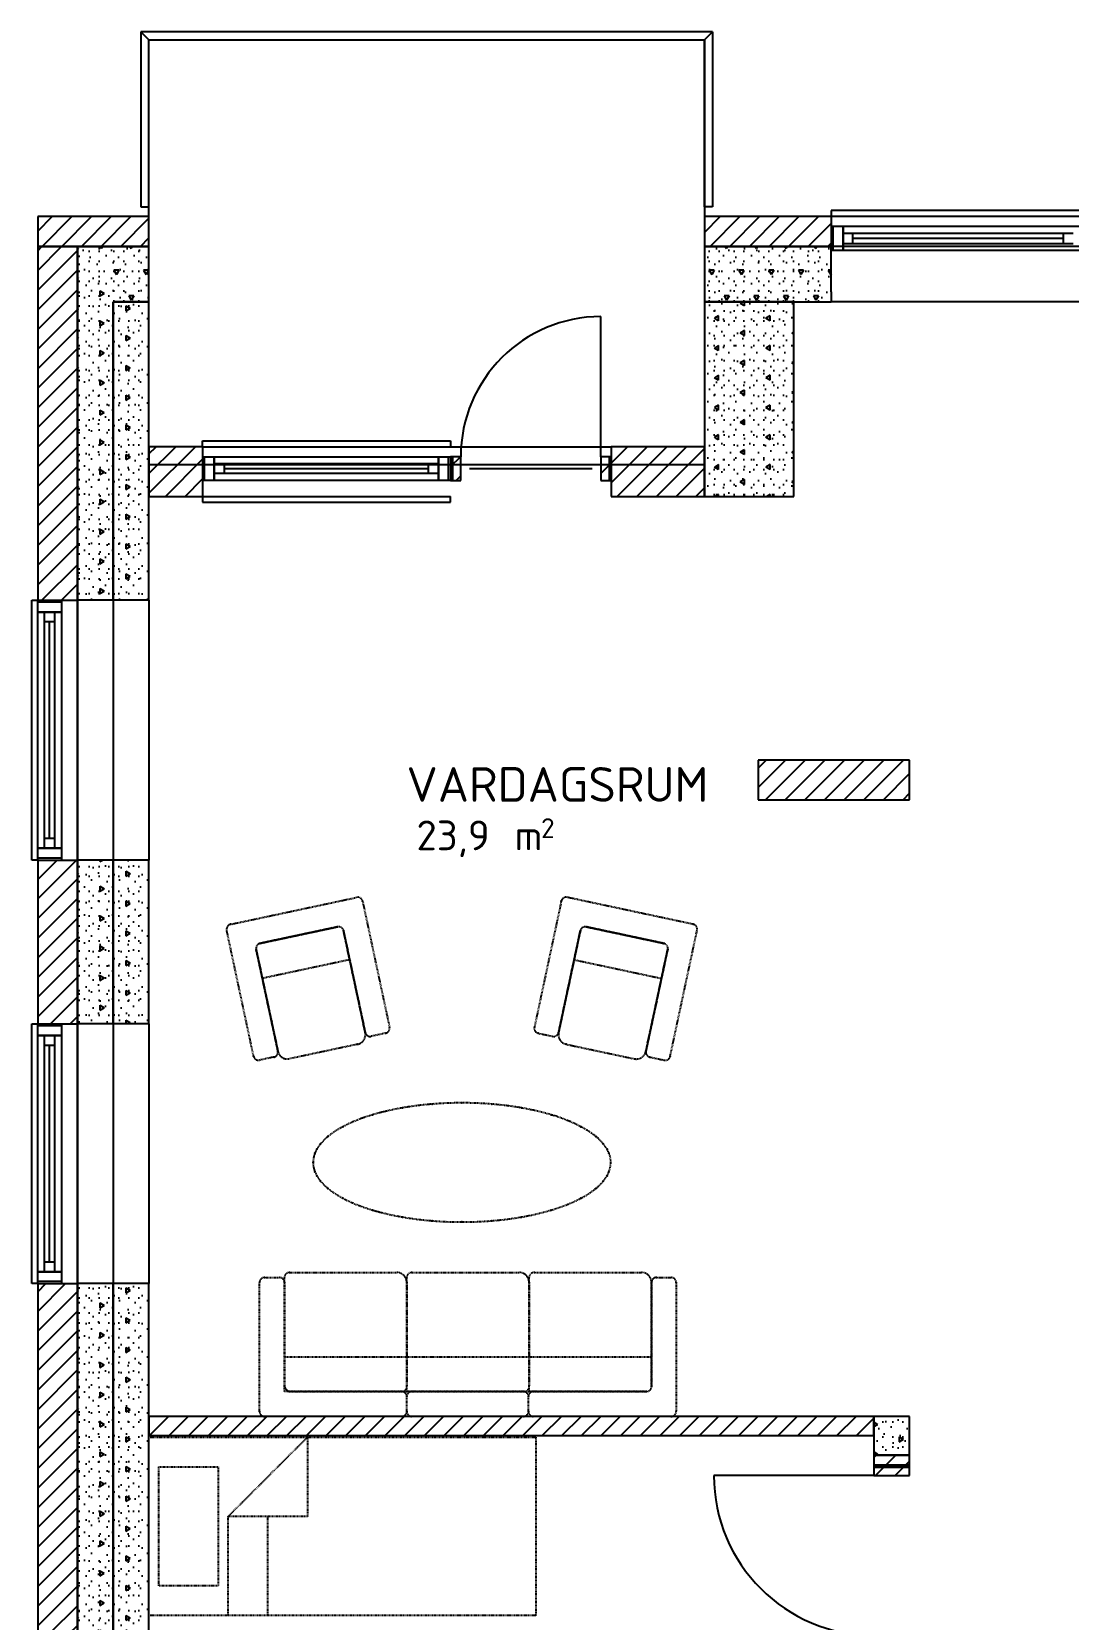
# Model space of a CAD drawing. Header units: millimetres. Extents: x -214 to 76936, y -5099 to 21069.
# Drawn here: x -214 to 5009, y 6581 to 14582 of the extents above; entities that cross this region are included whole.
import ezdxf
from ezdxf.enums import TextEntityAlignment as Align

# ---------------------------------------------------------------- set-up
doc = ezdxf.new("R2010")
doc.units = ezdxf.units.MM
doc.header["$MEASUREMENT"] = 0
doc.linetypes.add('DASHED_4', pattern=[7, 4, -3])
for name, color, linetype in [('A-01SB-----', 3, 'Continuous'), ('A-01SC-----', 7, 'Continuous'), ('A-01SJ-----', 1, 'Continuous'), ('A-27B------', 7, 'Continuous'), ('A-42-------', 1, 'Continuous'), ('A-46---C---', 4, 'DASHED_4')]:
    doc.layers.add(name, color=color, linetype=linetype)
doc.layers.add('A-A-RUA----', color=3, linetype='Continuous', lineweight=0)
doc.styles.add('ISO', font='')
doc.styles.get('ISO').set_extended_font_data('ISOCPEUR')
pattern_1 = [(270, (0, 0), (259.8076, 0), [25, -125]), (270, (129.9, -75), (259.8076, 0), [25, -125]), (330, (0, 0), (129.904, 225), [25, -125]), (330, (-3e-14, -150), (129.904, 225), [25, -125]), (30, (-5e-15, -25), (-129.904, 225), [25, -125]), (30, (-3e-14, -175), (-129.904, 225), [25, -125]), (270, (25, -5e-15), (50, 0), [0, -50, 0, -75]), (315, (25, -25), (35.35534, 35.35534), [0, -37.5, 0, -62.5])]
pattern_2 = [(180, (0, 0), (0, 259.8076), [25, -125]), (180, (-75, -129.9), (0, 259.8076), [25, -125]), (240, (0, 0), (-225, 129.904), [25, -125]), (240, (-150, 2e-14), (-225, 129.904), [25, -125]), (300, (-25, 3e-15), (225, 129.904), [25, -125]), (300, (-175, 2e-14), (225, 129.904), [25, -125]), (180, (-3e-15, -25), (0, 50), [0, -50, 0, -75]), (225, (-25, -25), (-35.35534, 35.35534), [0, -37.5, 0, -62.5])]
pattern_3 = [(45, (0, 0), (-49.49747, 49.49747), [])]

# ---------------------------------------------------------------- blocks, each defined once
blk = doc.blocks.new('VARDAGSRUM_02_31', base_point=(2531.5, 10660.2))
at = {"layer": 'A-A-RUA----', "style": 'ISO'}
for tag, height, p in [('ROOM_NAME', 175, (1674.7, 10875.5)), ('bFrame', 150, (1724.7, 10606.2)), ('DUMMY_377', 150, (2123.8, 10606.2)), ('DUMMY_378', 100, (2352.8, 10617.7))]:
    blk.add_attdef(tag, text='', height=height, dxfattribs=at).set_placement(p, align=Align.TOP_LEFT)

msp = doc.modelspace()

# ---------------------------------------------------------------- hatches: boundary and pattern name
at = {"layer": 'A-01SB-----', "linetype": 'Continuous'}
h = msp.add_hatch(dxfattribs=at)
h.set_pattern_fill('BRANDSÄKRARE', color=256, style=0, pattern_type=2)
h.set_pattern_definition(pattern_3)
h.paths.add_polyline_path([(376.2, 7506.9), (4029.7, 7506.9), (4029.7, 7602.9), (376.2, 7602.9)])
h = msp.add_hatch(dxfattribs=at)
h.set_pattern_fill('BRANDSÄKRARE', color=256, style=0, pattern_type=2)
h.set_pattern_definition(pattern_3)
h.paths.add_polyline_path([(4029.7, 7406.9), (4029.7, 7356.9), (4125.7, 7356.9), (4209.7, 7356.9), (4209.7, 7406.9)])
at = {"layer": 'A-01SC-----', "linetype": 'Continuous'}
h = msp.add_hatch(dxfattribs=at)
h.set_pattern_fill('BRANDSÄKRARE', color=256, style=0, pattern_type=2)
h.set_pattern_definition(pattern_3)
h.paths.add_polyline_path([(-183.8, 13500), (376.2, 13500), (376.2, 13650), (-183.8, 13650)])
h = msp.add_hatch(dxfattribs=at)
h.set_pattern_fill('BRANDSÄKRARE', color=256, style=0, pattern_type=2)
h.set_pattern_definition(pattern_3)
h.paths.add_polyline_path([(3176.2, 13650), (3176.2, 13500), (3814.4, 13500), (3814.4, 13600), (3814.4, 13650)])
h = msp.add_hatch(dxfattribs=at)
h.set_pattern_fill('BRANDSÄKRARE', color=256, style=0, pattern_type=2)
h.set_pattern_definition(pattern_3)
h.paths.add_polyline_path([(-183.8, 13499), (-183.8, 11717), (-63.8, 11717), (16.2, 11717), (16.2, 13499)])
h = msp.add_hatch(dxfattribs=at)
h.set_pattern_fill('BETONG__STD_', color=256, style=0, pattern_type=2)
h.set_pattern_definition(pattern_1)
h.paths.add_polyline_path([(196.2, 13220), (16.2, 13500), (16.2, 11717), (196.2, 11717)])
h = msp.add_hatch(dxfattribs=at)
h.set_pattern_fill('BETONG__STD_', color=256, style=0, pattern_type=2)
h.set_pattern_definition(pattern_2)
h.paths.add_polyline_path([(196.2, 13220), (376.2, 13220), (376.2, 13500), (16.2, 13500)])
h = msp.add_hatch(dxfattribs=at)
h.set_pattern_fill('BETONG__STD_', color=256, style=0, pattern_type=2)
h.set_pattern_definition(pattern_2)
h.paths.add_polyline_path([(3814.4, 13220), (3814.4, 13500), (3176.2, 13500), (3176.2, 13220)])
h = msp.add_hatch(dxfattribs=at)
h.set_pattern_fill('BRANDSÄKRARE', color=256, style=0, pattern_type=2)
h.set_pattern_definition(pattern_3)
h.paths.add_polyline_path([(376.2, 12490), (376.2, 12240), (646.2, 12240), (646.2, 12320), (646.2, 12440), (646.2, 12490)])
h = msp.add_hatch(dxfattribs=at)
h.set_pattern_fill('BRANDSÄKRARE', color=256, style=0, pattern_type=2)
h.set_pattern_definition(pattern_3)
h.paths.add_polyline_path([(2706.2, 12440), (2706.2, 12320), (2706.2, 12240), (3176.2, 12240), (3176.2, 12490), (2706.2, 12490)])
h = msp.add_hatch(dxfattribs=at)
h.set_pattern_fill('BRANDSÄKRARE', color=256, style=0, pattern_type=2)
h.set_pattern_definition(pattern_3)
h.paths.add_polyline_path([(-183.8, 9582.2), (-63.8, 9582.2), (16.2, 9582.2), (16.2, 10407), (-63.8, 10407), (-183.8, 10407)])
h = msp.add_hatch(dxfattribs=at)
h.set_pattern_fill('BETONG__STD_', color=256, style=0, pattern_type=2)
h.set_pattern_definition(pattern_1)
h.paths.add_polyline_path([(196.2, 10407), (16.2, 10407), (16.2, 9582.2), (196.2, 9582.2)])
h = msp.add_hatch(dxfattribs=at)
h.set_pattern_fill('BRANDSÄKRARE', color=256, style=0, pattern_type=2)
h.set_pattern_definition(pattern_3)
h.paths.add_polyline_path([(-183.8, 6508.9), (-133.8, 6508.9), (-13.8, 6508.9), (16.2, 6508.9), (16.2, 8272.2), (-63.8, 8272.2), (-183.8, 8272.2)])
h = msp.add_hatch(dxfattribs=at)
h.set_pattern_fill('BETONG__STD_', color=256, style=0, pattern_type=2)
h.set_pattern_definition(pattern_1)
h.paths.add_polyline_path([(196.2, 8272.2), (16.2, 8272.2), (16.2, 6508.9), (196.2, 6508.9)])
at = {"layer": 'A-27B------', "linetype": 'Continuous'}
h = msp.add_hatch(dxfattribs=at)
h.set_pattern_fill('BETONG__STD_', color=256, style=0, pattern_type=2)
h.set_pattern_definition(pattern_1)
h.paths.add_polyline_path([(376.2, 13220), (196.2, 13220), (196.2, 11717), (376.2, 11717)])
h = msp.add_hatch(dxfattribs=at)
h.set_pattern_fill('BETONG__STD_', color=256, style=0, pattern_type=2)
h.set_pattern_definition([(90, (0, 0), (-259.8076, 0), [25, -125]), (90, (-129.9, 75), (-259.8076, 0), [25, -125]), (150, (0, 0), (129.904, 225), [25, -125]), (150, (9e-15, 150), (129.904, 225), [25, -125]), (210, (2e-15, 25), (-129.904, 225), [25, -125]), (210, (1e-14, 175), (-129.904, 225), [25, -125]), (90, (-25, 2e-15), (-50, 0), [0, -50, 0, -75]), (135, (-25, 25), (35.35534, 35.35534), [0, -37.5, 0, -62.5])])
h.paths.add_polyline_path([(3176.2, 13220), (3176.2, 12240), (3626.2, 12240), (3626.2, 13220)])
h = msp.add_hatch(dxfattribs=at)
h.set_pattern_fill('BRANDSÄKRARE', color=256, style=0, pattern_type=2)
h.set_pattern_definition(pattern_3)
h.paths.add_polyline_path([(3446.2, 10711), (4209.7, 10711), (4209.7, 10911), (3446.2, 10911)])
h = msp.add_hatch(dxfattribs=at)
h.set_pattern_fill('BETONG__STD_', color=256, style=0, pattern_type=2)
h.set_pattern_definition(pattern_1)
h.paths.add_polyline_path([(376.2, 10407), (196.2, 10407), (196.2, 9582.2), (376.2, 9582.2)])
h = msp.add_hatch(dxfattribs=at)
h.set_pattern_fill('BETONG__STD_', color=256, style=0, pattern_type=2)
h.set_pattern_definition(pattern_1)
h.paths.add_polyline_path([(376.2, 8272.2), (196.2, 8272.2), (196.2, 6508.9), (376.2, 6508.9)])
h = msp.add_hatch(dxfattribs=at)
h.set_pattern_fill('BETONG__STD_', color=256, style=0, pattern_type=2)
h.set_pattern_definition(pattern_1)
h.paths.add_polyline_path([(4029.7, 7602.9), (4029.7, 7406.9), (4209.7, 7406.9), (4209.7, 7602.9)])
at = {"layer": 'A-42-------', "linetype": 'Continuous'}
h = msp.add_hatch(dxfattribs=at)
h.set_pattern_fill('BRANDSÄKRARE', color=256, style=0, pattern_type=2)
h.set_pattern_definition(pattern_3)
h.paths.add_polyline_path([(1948.2, 12320), (1948.2, 12440), (1896.2, 12440), (1896.2, 12320)])
h = msp.add_hatch(dxfattribs=at)
h.set_pattern_fill('BRANDSÄKRARE', color=256, style=0, pattern_type=2)
h.set_pattern_definition(pattern_3)
h.paths.add_polyline_path([(2706.2, 12320), (2706.2, 12440), (2654.2, 12440), (2654.2, 12320)])
h = msp.add_hatch(dxfattribs=at)
h.set_pattern_fill('BRANDSÄKRARE', color=256, style=0, pattern_type=2)
h.set_pattern_definition(pattern_3)
h.paths.add_polyline_path([(4209.7, 7356.9), (4029.7, 7356.9), (4029.7, 7304.9), (4209.7, 7304.9)])

# ---------------------------------------------------------------- linework, layer by layer
at = {"layer": 'A-01SB-----'}
for p, q in [((4029.7, 7356.9), (4125.7, 7356.9)), ((4125.7, 7356.9), (4209.7, 7356.9))]:
    msp.add_line(p, q, dxfattribs=at)
at = {"layer": 'A-01SB-----', "flags": 128}
for points in [[(4029.7, 7602.9), (376.2, 7602.9)], [(376.2, 7602.9), (376.2, 7506.9)], [(4029.7, 7506.9), (4029.7, 7602.9)], [(376.2, 7506.9), (4029.7, 7506.9)], [(4029.7, 7406.9), (4029.7, 7356.9)], [(4209.7, 7406.9), (4029.7, 7406.9)], [(4209.7, 7356.9), (4209.7, 7406.9)]]:
    msp.add_lwpolyline(points, dxfattribs=at)
at = {"layer": 'A-01SC-----'}
for p, q in [((3814.4, 13650), (3814.4, 13600)), ((3814.4, 13600), (3814.4, 13500)), ((646.2, 12490), (646.2, 12440)), ((2706.2, 12490), (2706.2, 12440)), ((646.2, 12440), (646.2, 12320)), ((2706.2, 12440), (2706.2, 12320)), ((646.2, 12320), (646.2, 12240)), ((2706.2, 12320), (2706.2, 12240)), ((-183.8, 11717), (-63.8, 11717)), ((-63.8, 11717), (16.2, 11717)), ((-183.8, 10407), (-63.8, 10407)), ((-63.8, 10407), (16.2, 10407)), ((-183.8, 9582.2), (-63.8, 9582.2)), ((-63.8, 9582.2), (16.2, 9582.2)), ((-183.8, 8272.2), (-63.8, 8272.2)), ((-63.8, 8272.2), (16.2, 8272.2))]:
    msp.add_line(p, q, dxfattribs=at)
at = {"layer": 'A-01SC-----', "flags": 128}
for points in [[(376.2, 13650), (-183.8, 13650)], [(-183.8, 13650), (-183.8, 13500)], [(376.2, 13500), (376.2, 13650)], [(3814.4, 13650), (3176.2, 13650)], [(3176.2, 13650), (3176.2, 13500)], [(-183.8, 13500), (376.2, 13500)], [(-183.8, 13499), (-183.8, 11717)], [(16.2, 13499), (-183.8, 13499)], [(16.2, 13500), (16.2, 11717)], [(376.2, 13500), (16.2, 13500)], [(16.2, 11717), (16.2, 13499)], [(376.2, 13220), (376.2, 13500)], [(3814.4, 13500), (3176.2, 13500)], [(3176.2, 13500), (3176.2, 13220)], [(3176.2, 13500), (3814.4, 13500)], [(196.2, 11717), (196.2, 13220)], [(196.2, 13220), (376.2, 13220)], [(3176.2, 13220), (3814.4, 13220)], [(646.2, 12490), (376.2, 12490)], [(376.2, 12490), (376.2, 12240)], [(3176.2, 12490), (2706.2, 12490)], [(3176.2, 12240), (3176.2, 12490)], [(376.2, 12240), (646.2, 12240)], [(2706.2, 12240), (3176.2, 12240)], [(-183.8, 10407), (-183.8, 9582.2)], [(16.2, 10407), (16.2, 9582.2)], [(16.2, 9582.2), (16.2, 10407)], [(196.2, 9582.2), (196.2, 10407)], [(-183.8, 8272.2), (-183.8, 6508.9)], [(16.2, 8272.2), (16.2, 6508.9)], [(16.2, 6508.9), (16.2, 8272.2)], [(196.2, 6508.9), (196.2, 8272.2)]]:
    msp.add_lwpolyline(points, dxfattribs=at)
at = {"layer": 'A-01SJ-----'}
for p, q in [((3216.2, 14581.6), (336.2, 14581.6)), ((336.2, 14581.6), (376.2, 14541.6)), ((376.2, 14541.6), (336.2, 14581.6)), ((336.2, 14581.6), (336.2, 13700)), ((3176.2, 14541.6), (3216.2, 14581.6)), ((3176.2, 14541.6), (3216.2, 14581.6)), ((3216.2, 14581.6), (3216.2, 13700)), ((376.2, 14541.6), (3176.2, 14541.6)), ((376.2, 13700), (376.2, 14541.6)), ((3176.2, 13700), (3176.2, 14541.6)), ((336.2, 13700), (376.2, 13700)), ((3216.2, 13700), (3176.2, 13700))]:
    msp.add_line(p, q, dxfattribs=at)
at = {"layer": 'A-01SJ-----', "flags": 128}
msp.add_lwpolyline([(3176.2, 12399.7), (376.2, 12399.7), (376.2, 14541.6), (3176.2, 14541.6)], close=True, dxfattribs=at)
at = {"layer": 'A-27B------', "flags": 128}
for points in [[(376.2, 13220), (196.2, 13220)], [(196.2, 13220), (196.2, 11717)], [(376.2, 11717), (376.2, 13220)], [(3176.2, 13220), (3176.2, 12240)], [(3626.2, 13220), (3176.2, 13220)], [(3626.2, 12240), (3626.2, 13220)], [(3176.2, 12240), (3626.2, 12240)], [(4209.7, 10911), (3446.2, 10911)], [(3446.2, 10911), (3446.2, 10711)], [(4209.7, 10711), (4209.7, 10911)], [(3446.2, 10711), (4209.7, 10711)], [(196.2, 10407), (196.2, 9582.2)], [(376.2, 9582.2), (376.2, 10407)], [(196.2, 8272.2), (196.2, 6508.9)], [(376.2, 6508.9), (376.2, 8272.2)], [(4029.7, 7602.9), (4029.7, 7406.9)], [(4209.7, 7602.9), (4029.7, 7602.9)], [(4209.7, 7406.9), (4209.7, 7602.9)], [(4029.7, 7406.9), (4209.7, 7406.9)]]:
    msp.add_lwpolyline(points, dxfattribs=at)
at = {"layer": 'A-42-------'}
for p, q in [((6324.4, 13680), (3814.4, 13680)), ((3814.4, 13680), (3814.4, 13650)), ((6324.4, 13650), (3814.4, 13650)), ((3874.4, 13600), (3814.4, 13600)), ((3814.4, 13600), (3814.4, 13500)), ((3824.4, 13480), (3824.4, 13600)), ((6264.4, 13600), (3874.4, 13600)), ((3874.4, 13600), (3874.4, 13515)), ((3874.4, 13515), (3874.4, 13600)), ((3924.4, 13565), (3874.4, 13565)), ((3874.4, 13565), (3874.4, 13515)), ((4984.4, 13565), (3924.4, 13565)), ((3924.4, 13515), (3924.4, 13565)), ((4984.4, 13540), (3924.4, 13540)), ((5034.4, 13565), (4984.4, 13565)), ((4984.4, 13565), (4984.4, 13515)), ((3814.4, 13270), (3814.4, 13500)), ((6324.4, 13500), (3814.4, 13500)), ((6324.4, 13500), (3814.4, 13500)), ((3814.4, 13480), (3874.4, 13480)), ((3874.4, 13515), (3874.4, 13480)), ((3874.4, 13480), (3874.4, 13515)), ((3874.4, 13515), (3924.4, 13515)), ((3874.4, 13480), (6264.4, 13480)), ((3924.4, 13515), (4984.4, 13515)), ((4984.4, 13515), (5034.4, 13515)), ((3814.4, 13270), (3814.4, 13220)), ((6324.4, 13220), (3814.4, 13220)), ((2654.2, 12440), (2654.2, 13146)), ((646.2, 12490), (646.2, 12520)), ((646.2, 12520), (1896.2, 12520)), ((646.2, 12490), (1896.2, 12490)), ((1896.2, 12520), (1896.2, 12490)), ((1896.2, 12490), (2706.2, 12490)), ((646.2, 12440), (706.2, 12440)), ((646.2, 12440), (646.2, 12320)), ((656.2, 12320), (656.2, 12440)), ((706.2, 12440), (1836.2, 12440)), ((706.2, 12355), (706.2, 12440)), ((706.2, 12440), (706.2, 12355)), ((706.2, 12405), (756.2, 12405)), ((706.2, 12355), (706.2, 12405)), ((756.2, 12405), (1786.2, 12405)), ((756.2, 12405), (756.2, 12355)), ((1786.2, 12355), (1786.2, 12405)), ((1786.2, 12405), (1836.2, 12405)), ((1836.2, 12440), (1836.2, 12355)), ((1836.2, 12355), (1836.2, 12440)), ((1836.2, 12440), (1896.2, 12440)), ((1836.2, 12405), (1836.2, 12355)), ((1886.2, 12320), (1886.2, 12440)), ((1896.2, 12440), (1896.2, 12320)), ((1948.2, 12440), (1896.2, 12440)), ((1896.2, 12440), (1896.2, 12320)), ((1896.2, 12440), (1896.2, 12320)), ((1906.2, 12440), (1906.2, 12320)), ((1948.2, 12320), (1948.2, 12440)), ((2706.2, 12440), (2654.2, 12440)), ((2654.2, 12440), (2654.2, 12320)), ((2696.2, 12440), (2696.2, 12320)), ((2706.2, 12320), (2706.2, 12440)), ((2706.2, 12440), (2706.2, 12320)), ((706.2, 12320), (706.2, 12355)), ((706.2, 12355), (706.2, 12320)), ((756.2, 12355), (706.2, 12355)), ((756.2, 12380), (1786.2, 12380)), ((1786.2, 12355), (756.2, 12355)), ((1836.2, 12355), (1786.2, 12355)), ((1836.2, 12355), (1836.2, 12320)), ((1836.2, 12320), (1836.2, 12355)), ((1992.2, 12380), (2610.2, 12380)), ((706.2, 12320), (646.2, 12320)), ((1836.2, 12320), (706.2, 12320)), ((1896.2, 12320), (1836.2, 12320)), ((1896.2, 12320), (1948.2, 12320)), ((2654.2, 12320), (2706.2, 12320)), ((646.2, 12240), (1896.2, 12240)), ((646.2, 12240), (646.2, 12210)), ((646.2, 12210), (1896.2, 12210)), ((1896.2, 12210), (1896.2, 12240)), ((-213.8, 10407), (-213.8, 11717)), ((-213.8, 11717), (-183.8, 11717)), ((-183.8, 10407), (-183.8, 11717)), ((-183.8, 11657), (-183.8, 11717)), ((-183.8, 11717), (-63.8, 11717)), ((-63.8, 11707), (-183.8, 11707)), ((-63.8, 11717), (-63.8, 11657)), ((196.2, 11717), (16.2, 11717)), ((16.2, 11717), (16.2, 10407)), ((16.2, 10407), (16.2, 11717)), ((196.2, 11717), (196.2, 10407)), ((376.2, 11717), (196.2, 11717)), ((196.2, 11717), (196.2, 10407)), ((376.2, 11717), (376.2, 10407)), ((-183.8, 11657), (-98.8, 11657)), ((-183.8, 10467), (-183.8, 11657)), ((-98.8, 11657), (-183.8, 11657)), ((-148.8, 11607), (-148.8, 11657)), ((-148.8, 11657), (-98.8, 11657)), ((-148.8, 10517), (-148.8, 11607)), ((-98.8, 11607), (-148.8, 11607)), ((-123.8, 10517), (-123.8, 11607)), ((-98.8, 11657), (-63.8, 11657)), ((-63.8, 11657), (-98.8, 11657)), ((-98.8, 11657), (-98.8, 11607)), ((-98.8, 11607), (-98.8, 10517)), ((-63.8, 11657), (-63.8, 10467)), ((-148.8, 10467), (-148.8, 10517)), ((-148.8, 10517), (-98.8, 10517)), ((-98.8, 10517), (-98.8, 10467)), ((-183.8, 10407), (-213.8, 10407)), ((-98.8, 10467), (-183.8, 10467)), ((-183.8, 10407), (-183.8, 10467)), ((-183.8, 10467), (-98.8, 10467)), ((-63.8, 10417), (-183.8, 10417)), ((-183.8, 10407), (-63.8, 10407)), ((-98.8, 10467), (-148.8, 10467)), ((-63.8, 10467), (-98.8, 10467)), ((-98.8, 10467), (-63.8, 10467)), ((-63.8, 10467), (-63.8, 10407)), ((196.2, 10407), (16.2, 10407)), ((376.2, 10407), (196.2, 10407)), ((-213.8, 8272.2), (-213.8, 9582.2)), ((-213.8, 9582.2), (-183.8, 9582.2)), ((-183.8, 8272.2), (-183.8, 9582.2)), ((-183.8, 9522.2), (-183.8, 9582.2)), ((-183.8, 9582.2), (-63.8, 9582.2)), ((-63.8, 9572.2), (-183.8, 9572.2)), ((-183.8, 9522.2), (-98.8, 9522.2)), ((-183.8, 8332.2), (-183.8, 9522.2)), ((-98.8, 9522.2), (-183.8, 9522.2)), ((-148.8, 9472.2), (-148.8, 9522.2)), ((-148.8, 9522.2), (-98.8, 9522.2)), ((-98.8, 9522.2), (-63.8, 9522.2)), ((-63.8, 9522.2), (-98.8, 9522.2)), ((-98.8, 9522.2), (-98.8, 9472.2)), ((-63.8, 9582.2), (-63.8, 9522.2)), ((-63.8, 9522.2), (-63.8, 8332.2)), ((196.2, 9582.2), (16.2, 9582.2)), ((16.2, 9582.2), (16.2, 8272.2)), ((16.2, 8272.2), (16.2, 9582.2)), ((196.2, 9582.2), (196.2, 8272.2)), ((376.2, 9582.2), (196.2, 9582.2)), ((196.2, 9582.2), (196.2, 8272.2)), ((376.2, 9582.2), (376.2, 8272.2)), ((-148.8, 8382.2), (-148.8, 9472.2)), ((-98.8, 9472.2), (-148.8, 9472.2)), ((-123.8, 8382.2), (-123.8, 9472.2)), ((-98.8, 9472.2), (-98.8, 8382.2)), ((-98.8, 8332.2), (-183.8, 8332.2)), ((-183.8, 8272.2), (-183.8, 8332.2)), ((-183.8, 8332.2), (-98.8, 8332.2)), ((-148.8, 8332.2), (-148.8, 8382.2)), ((-148.8, 8382.2), (-98.8, 8382.2)), ((-98.8, 8332.2), (-148.8, 8332.2)), ((-98.8, 8382.2), (-98.8, 8332.2)), ((-63.8, 8332.2), (-98.8, 8332.2)), ((-98.8, 8332.2), (-63.8, 8332.2)), ((-63.8, 8332.2), (-63.8, 8272.2)), ((-183.8, 8272.2), (-213.8, 8272.2)), ((-63.8, 8282.2), (-183.8, 8282.2)), ((-183.8, 8272.2), (-63.8, 8272.2)), ((196.2, 8272.2), (16.2, 8272.2)), ((376.2, 8272.2), (196.2, 8272.2)), ((4029.7, 7304.9), (3223.7, 7304.9)), ((4209.7, 7356.9), (4029.7, 7356.9)), ((4029.7, 7356.9), (4029.7, 7304.9)), ((4029.7, 7356.9), (4125.7, 7356.9)), ((4029.7, 7346.9), (4209.7, 7346.9)), ((4029.7, 7304.9), (4209.7, 7304.9)), ((4209.7, 7304.9), (4209.7, 7356.9))]:
    msp.add_line(p, q, dxfattribs=at)
for centre, radius, start, end in [((2654.2, 12440), 706, 90, 180), ((4029.7, 7304.9), 806, 180, 270)]:
    msp.add_arc(centre, radius, start, end, dxfattribs=at)
at = {"layer": 'A-46---C---'}
for p, q in [((787.9, 10083), (1423.6, 10218.8)), ((1453.2, 10199.6), (1589, 9563.9)), ((2454.7, 10199.6), (2319, 9563.9)), ((3120, 10083), (2484.4, 10218.8)), ((904.4, 9417.7), (768.7, 10053.4)), ((1327.4, 10070.4), (936.3, 9986.9)), ((936.3, 9986.9), (1327.4, 10070.4)), ((1466.7, 9537.8), (1357.1, 10051.2)), ((1357.1, 10051.2), (1466.8, 9537.3)), ((2550.8, 10051.2), (2441.1, 9537.3)), ((2441.2, 9537.8), (2550.8, 10051.2)), ((2580.5, 10070.4), (2971.7, 9986.9)), ((2971.7, 9986.9), (2580.5, 10070.4)), ((3003.5, 9417.7), (3139.3, 10053.4)), ((917, 9957.2), (1026.8, 9443.3)), ((1026.8, 9443.3), (917, 9957.2)), ((2990.9, 9957.2), (2881.2, 9443.3)), ((2881.2, 9443.3), (2990.9, 9957.2)), ((1388.4, 9904.5), (948.4, 9810.5)), ((2519.5, 9904.5), (2959.6, 9810.5)), ((1569.8, 9534.2), (1496.4, 9518.6)), ((1589, 9563.9), (1589, 9563.8)), ((2319, 9563.9), (2318.9, 9563.8)), ((2338.2, 9534.2), (2411.5, 9518.6)), ((1428.8, 9478.5), (1085.5, 9405.3)), ((2479.2, 9478.5), (2822.4, 9405.3)), ((1007.4, 9414.1), (934.1, 9398.5)), ((2900.5, 9414.1), (2973.9, 9398.5)), ((1085.6, 8327.9), (1626.3, 8327.9)), ((1702.3, 8327.9), (2243, 8327.9)), ((2319, 8327.9), (2859.7, 8327.9)), ((934.2, 7627.9), (934.2, 8277.9)), ((959.2, 8302.9), (1034.2, 8302.9)), ((1059.2, 7727.9), (1059.2, 8302.9)), ((1059.2, 8277.9), (1059.2, 7752.9)), ((1675.8, 7727.9), (1675.8, 8302.9)), ((1675.8, 8278.4), (1675.8, 7752.9)), ((2292.5, 7727.9), (2292.5, 8302.9)), ((2292.5, 8278.4), (2292.5, 7752.9)), ((2909.2, 7752.9), (2909.2, 8278.4)), ((2909.2, 8278.4), (2909.2, 7752.9)), ((2934.2, 8302.9), (3009.2, 8302.9)), ((3034.2, 8277.9), (3034.2, 7627.9)), ((1059.2, 7902.9), (2909.2, 7902.9)), ((1650.8, 7727.9), (1059.2, 7727.9)), ((1084.2, 7727.9), (2884.2, 7727.9)), ((2267.5, 7727.9), (1675.8, 7727.9)), ((1675.8, 7627.9), (1675.8, 7702.9)), ((1675.8, 7627.9), (1675.8, 7702.9)), ((2288.9, 7627.9), (2288.9, 7702.9)), ((2288.9, 7627.9), (2288.9, 7702.9)), ((2884.2, 7727.9), (2292.5, 7727.9)), ((3009.2, 7602.9), (959.2, 7602.9)), ((376.2, 6598.9), (376.2, 7498.9)), ((376.2, 7498.9), (2326.2, 7498.9)), ((776.2, 7098.9), (1176.2, 7498.9)), ((1176.2, 7498.9), (1176.2, 7098.9)), ((2326.2, 7498.9), (2326.2, 6598.9)), ((426.2, 6748.9), (426.2, 7348.9)), ((426.2, 7348.9), (726.2, 7348.9)), ((726.2, 7348.9), (726.2, 6748.9)), ((1176.2, 7098.9), (776.2, 7098.9)), ((776.2, 6598.9), (776.2, 7098.9)), ((976.2, 6598.9), (976.2, 7098.9)), ((726.2, 6748.9), (426.2, 6748.9)), ((2326.2, 6598.9), (376.2, 6598.9))]:
    msp.add_line(p, q, dxfattribs=at)
for centre, radius, start, end in [((1429.2, 10195), 24.5, 10.79598, 103.31379), ((2478.7, 10195), 24.5, 76.68621, 169.20402), ((793.1, 10058.6), 25, 102.05489, 192.05489), ((3114.8, 10058.6), 25, 347.94511, 77.94511), ((1332.7, 10046), 25, 12.05489, 102.05489), ((1332.7, 10046), 25, 12.05489, 102.05489), ((2575.3, 10046), 25, 77.94511, 167.94511), ((2575.3, 10046), 25, 77.94511, 167.94511), ((941.5, 9962.5), 25, 102.05489, 192.05489), ((941.5, 9962.5), 25, 102.05489, 192.05489), ((2966.5, 9962.5), 25, 347.94511, 77.94511), ((2966.5, 9962.5), 25, 347.94511, 77.94511), ((1418.4, 9527), 49.5, 282.05489, 12.05489), ((1491.2, 9543), 25, 192.05489, 282.05489), ((1564.5, 9558.7), 25, 282.05552, 11.73523), ((2343.4, 9558.7), 25, 168.26477, 257.94448), ((2416.8, 9543), 25, 257.94511, 347.94511), ((2489.5, 9527), 49.5, 167.94511, 257.94511), ((1002.2, 9438.6), 25, 282.06184, 10.94437), ((1075.2, 9453.7), 49.5, 192.05489, 282.05489), ((2832.7, 9453.7), 49.5, 257.94511, 347.94511), ((2905.7, 9438.6), 25, 169.05563, 257.93816), ((928.9, 9422.9), 25, 192.05489, 282.05489), ((2979.1, 9422.9), 25, 257.94511, 347.94511), ((1730.8, 8338.2), 816.8, 106.12558, 117.47725), ((1876.1, 7865.3), 1311.4, 99.7511, 106.48402), ((1937.9, 7516.7), 1665.5, 94.61143, 99.81476), ((1953.5, 7335.4), 1847.5, 89.98544, 94.64248), ((1954.4, 7334.3), 1848.6, 85.35889, 90.01319), ((1970.6, 7521.1), 1661, 80.1783, 85.39551), ((2034.9, 7878.4), 1298, 73.48122, 80.28366), ((2174.8, 8332.5), 822.9, 62.56535, 73.83182), ((1561.8, 8664.5), 449.3, 117.55205, 129.01299), ((2342.4, 8658.8), 456, 51.07265, 62.36232), ((1391.6, 8852.3), 194.8, 140.39326, 150.00048), ((1451.4, 8801.7), 273.2, 129.14709, 140.22613), ((2454.9, 8800.2), 275.4, 39.81838, 50.80839), ((2516.3, 8852.3), 194.9, 30.00168, 39.60458), ((1330.9, 8882.3), 126.9, 157.76542, 179.73343), ((1331, 8883.5), 127.1, 180.2769, 202.22425), ((1357.9, 8872.2), 155.7, 150.12546, 158.08159), ((2549.5, 8871.9), 156.3, 21.93322, 29.85973), ((2580, 8882.9), 124, 337.49888, 22.50112), ((1358.5, 8893.9), 156.5, 201.9369, 209.85604), ((1390.7, 8912.8), 193.8, 209.97301, 219.63326), ((2518.9, 8911.7), 191.8, 320.31695, 330.07679), ((2550.1, 8893.5), 155.7, 330.12531, 338.08175), ((1455.2, 8967.8), 278.5, 219.88007, 230.7467), ((1561.8, 9101.1), 449.2, 230.98681, 242.44815), ((2345, 9103), 451.5, 297.5802, 308.98483), ((2454.1, 8966.4), 276.6, 309.21566, 320.15756), ((1731.6, 9429.4), 818.9, 242.53735, 253.85982), ((1873.1, 9887.6), 1298.3, 253.48201, 260.28288), ((2034.7, 9888.4), 1299.1, 279.7192, 286.51592), ((2178.7, 9423.5), 812.5, 286.0956, 297.50723), ((1937.3, 10244.3), 1660.7, 260.17784, 265.39598), ((1953.5, 10430.4), 1847.6, 265.35763, 270.01445), ((1954.4, 10431.3), 1848.4, 269.98665, 274.64128), ((1971.1, 10240.8), 1657.2, 274.59844, 279.82774), ((1084.9, 8302.2), 25.7, 88.36988, 178.36988), ((1626.3, 8278.4), 49.5, 359.99999, 89.99999), ((1701.6, 8302.2), 25.7, 88.36988, 178.36988), ((2243, 8278.4), 49.5, 359.99999, 89.99999), ((2318.2, 8302.2), 25.7, 88.36988, 178.36988), ((2859.7, 8278.4), 49.5, 359.99999, 89.99999), ((959.2, 8277.8), 25.1, 90.16016, 179.83987), ((1034.2, 8277.9), 25, 359.99999, 89.99999), ((2934.2, 8277.9), 25, 90.00697, 178.8895), ((3009.2, 8277.9), 25, 359.99999, 89.99999), ((1103.3, 7772), 48, 203.40231, 246.59766), ((1650.8, 7752.9), 25, 270.00001, 0.00001), ((1650.8, 7702.9), 25, 0, 90), ((1700.8, 7702.9), 25, 90, 180), ((2263.9, 7702.9), 25, 0, 90), ((2267.5, 7752.9), 25, 270.00001, 0.00001), ((2313.9, 7702.9), 25, 90, 180), ((2884.2, 7752.9), 25, 270.00001, 0.00001), ((2884.2, 7752.9), 25, 270.00001, 0.00001), ((958.6, 7627.4), 24.5, 178.74108, 271.25889), ((1650.8, 7627.9), 25, 270, 0), ((1700.8, 7627.9), 25, 180, 270), ((2263.9, 7627.9), 25, 270, 0), ((2313.9, 7627.9), 25, 180, 270), ((3009.2, 7627.9), 25, 270.00001, 0.00001)]:
    msp.add_arc(centre, radius, start, end, dxfattribs=at)
for p in [(1453.2, 10199.6), (2454.7, 10199.6), (787.9, 10083), (3120, 10083), (1327.4, 10070.4), (1357.1, 10051.2), (2550.8, 10051.2), (2580.5, 10070.4), (917, 9957.2), (936.3, 9986.9), (2971.7, 9986.9), (2990.9, 9957.2), (1466.7, 9537.8), (1569.8, 9534.2), (2338.2, 9534.2), (2441.2, 9537.8), (1026.8, 9443.3), (1428.8, 9478.5), (2479.2, 9478.5), (2881.2, 9443.3), (904.4, 9417.7), (1007.4, 9414.1), (2900.5, 9414.1), (3003.5, 9417.7), (1504, 9122.9), (1654, 9157.8), (1804, 9176.8), (1954, 9182.9), (2104, 9176.8), (2254, 9157.8), (2404, 9122.9), (1354, 9062.9), (2554, 9062.9), (1241.5, 8976.5), (1279, 9013.6), (2629, 9013.6), (2666.5, 8976.5), (1204, 8882.9), (1213.4, 8930.3), (1222.8, 8949.7), (2685.1, 8949.7), (2694.5, 8930.3), (1213.4, 8835.4), (1222.8, 8816), (2685.1, 8816), (2694.5, 8835.4), (1241.5, 8789.2), (1279, 8752.1), (2629, 8752.1), (2666.5, 8789.2), (1354, 8702.9), (1504, 8642.9), (2404, 8642.9), (2554, 8702.9), (1654, 8607.9), (1804, 8588.9), (1954, 8582.9), (2104, 8588.9), (2254, 8607.9), (1085.6, 8327.9), (1702.3, 8327.9), (2319, 8327.9), (959.2, 8302.9), (1059.2, 8277.9), (1675.8, 8278.4), (2292.5, 8278.4), (2909.2, 8278.4), (2934.2, 8302.9), (3034.2, 8277.9), (1084.2, 7727.9), (1650.8, 7727.9), (1650.8, 7727.9), (1700.8, 7727.9), (2263.9, 7727.9), (2267.5, 7727.9), (2313.9, 7727.9), (2884.2, 7727.9), (2909.2, 7752.9), (934.2, 7627.9), (1675.8, 7627.9), (1675.8, 7627.9), (2288.9, 7627.9), (2288.9, 7627.9), (3009.2, 7602.9)]:
    msp.add_point(p, dxfattribs=at)

# ---------------------------------------------------------------- block references
at = {"layer": 'A-A-RUA----'}
ref = msp.add_blockref('VARDAGSRUM_02_31', (2531.5, 10660.2), dxfattribs=at)
ref.add_attrib('ROOM_NAME', 'VARDAGSRUM', dxfattribs={"color": 7, "height": 175, "style": 'ISO'}).set_placement((1674.7, 10875.5), align=Align.TOP_LEFT)
ref.add_attrib('bFrame', '23,9', dxfattribs={"color": 7, "height": 150, "style": 'ISO'}).set_placement((1724.7, 10606.2), align=Align.TOP_LEFT)
ref.add_attrib('DUMMY_377', ' m', dxfattribs={"color": 7, "height": 150, "style": 'ISO'}).set_placement((2123.8, 10606.2), align=Align.TOP_LEFT)
ref.add_attrib('DUMMY_378', '2', dxfattribs={"color": 7, "height": 100, "style": 'ISO'}).set_placement((2352.8, 10617.7), align=Align.TOP_LEFT)

doc.saveas('drawing.dxf')
